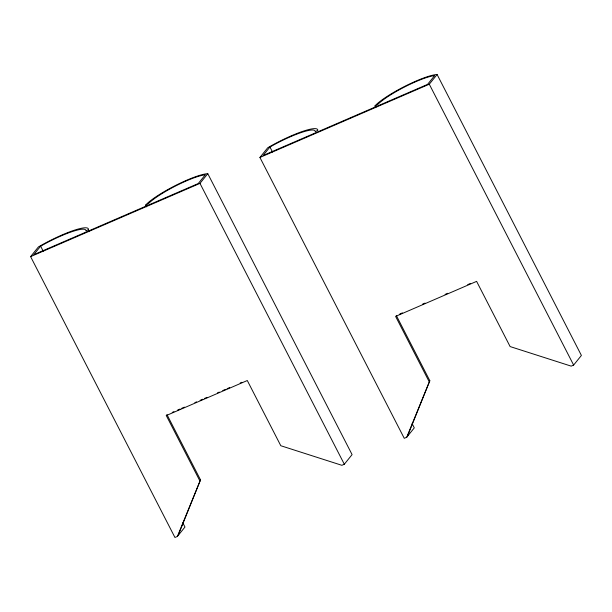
<?xml version="1.0" encoding="UTF-8"?>
<svg xmlns="http://www.w3.org/2000/svg" width="612" height="612" viewBox="0 0 612 612"><rect width="100%" height="100%" fill="white"/><g stroke="black" fill="none" stroke-linecap="round" stroke-linejoin="round"><path stroke-width="0.92" d="M146.536 206.833L145.664 205.142L148.471 203.62A35.228 6.059 -27.2 0 1 175.851 185.841A35.228 6.059 -27.2 0 1 205.288 174.81L198.227 183.554L33.767 254.676L40.629 246.169A38.204 6.571 -27.2 0 1 85.917 230.808L88.48 229.569A40.736 7.007 -27.2 0 0 38.418 246.927L30.6 256.619L174.948 537.481L177.396 536.418L200.507 479.877L167 414.676L166.288 415.556L199.795 480.757M178.107 535.538L200.507 479.877M375.852 107.674L374.98 105.975L377.788 104.461A35.228 6.059 -27.2 0 1 405.167 86.674A35.228 6.059 -27.2 0 1 434.604 75.643L427.543 84.395L263.084 155.509L269.946 147.01A38.204 6.571 -27.2 0 1 315.234 131.649L317.796 130.41A40.736 7.007 -27.2 0 0 267.735 147.76L259.916 157.452L404.257 438.314L406.712 437.259L429.823 380.718L396.316 315.517M407.424 436.371L429.823 380.718M30.6 256.619L199.971 183.378L207.789 173.686L352.084 454.609L344.319 464.24L341.863 465.304L280.801 445.727L247.294 380.526L166.288 415.556M259.916 157.452L429.287 84.211L437.106 74.519L581.4 355.45L573.635 365.073L571.18 366.137L510.117 346.568L476.61 281.367L395.604 316.396L429.111 381.597M177.396 536.418L184.969 527.031L182.789 522.786M406.712 437.259L414.286 427.872L412.106 423.619M145.664 205.142L146.214 204.462A37.661 6.472 -27.2 0 1 176.539 184.962A37.661 6.472 -27.2 0 1 207.789 173.686M374.98 105.975L375.531 105.302A37.661 6.472 -27.2 0 1 405.855 85.802A37.661 6.472 -27.2 0 1 437.106 74.519M172.224 412.419L173.969 411.662M177.449 410.155L180.066 409.023M181.81 408.273L184.419 407.141M194.868 402.619L196.613 401.87M200.101 400.363L202.71 399.231M204.454 398.481L207.063 397.349M217.52 392.827L219.257 392.078M222.745 390.571L225.354 389.439M227.098 388.689L229.714 387.557M240.164 383.036L241.908 382.286M399.797 314.01L402.413 312.877M422.448 304.218L425.057 303.085M445.092 294.426L447.701 293.293M467.736 284.626L470.353 283.501M429.287 84.211L573.635 365.073M269.946 147.01L272.554 152.097M199.971 183.378L344.319 464.24M88.335 229.928L89.207 231.627M40.629 246.169L43.238 251.257"/></g></svg>
